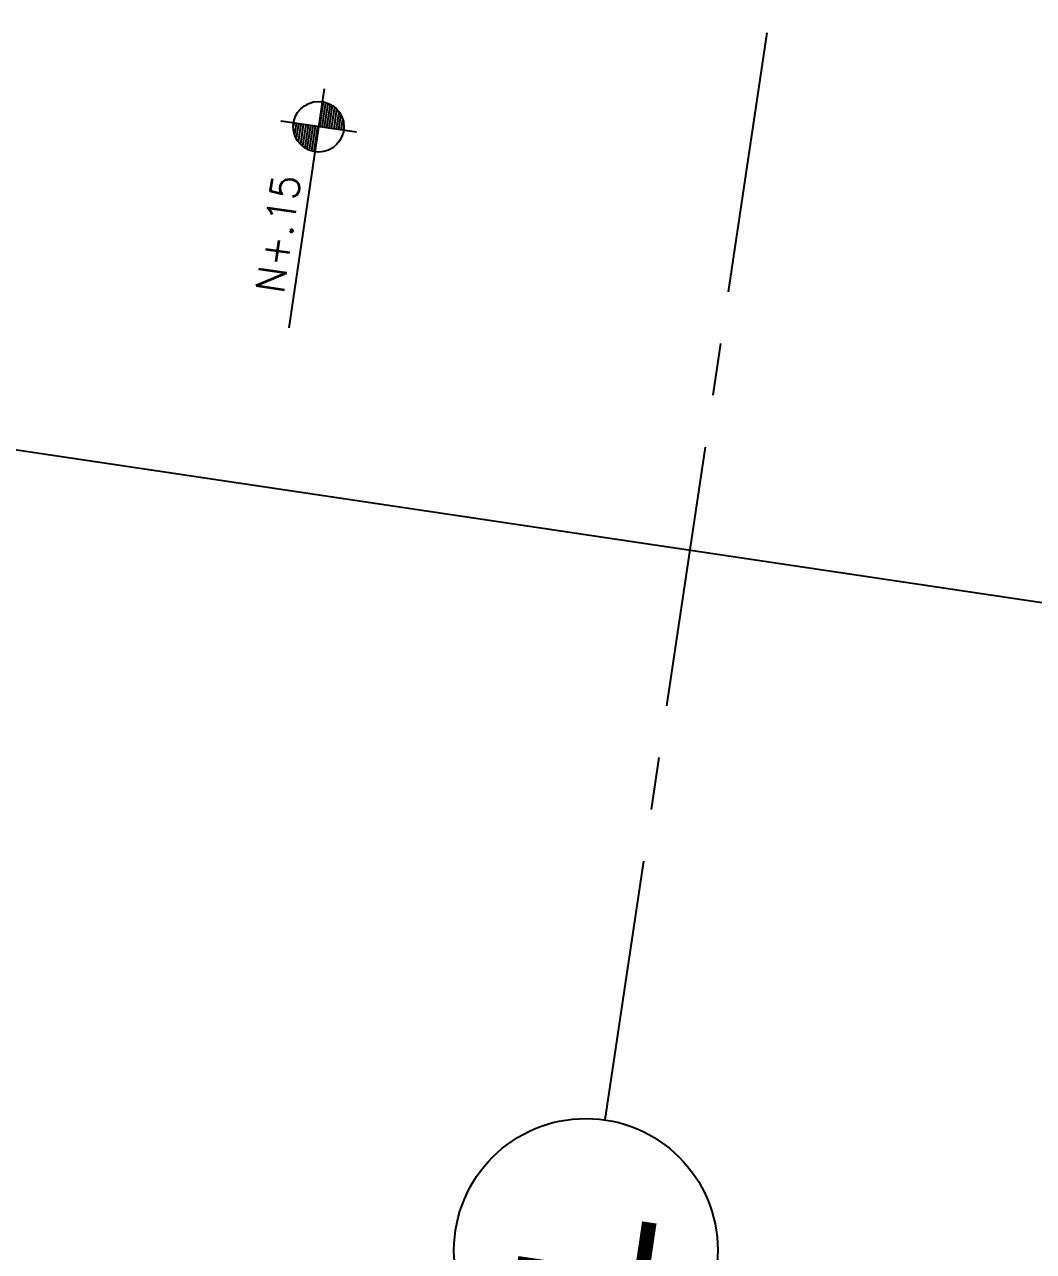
# Model space of a CAD drawing. Header units: millimetres. Extents: x 338 to 506, y 179 to 335.
# Drawn here: x 394.65 to 399.47, y 211.05 to 216.91 of the extents above; entities that cross this region are included whole.
import ezdxf
from ezdxf.enums import TextEntityAlignment as Align

# ---------------------------------------------------------------- set-up
doc = ezdxf.new("R2010")
doc.units = ezdxf.units.MM
doc.linetypes.add('CENTER', pattern=[2, 1.25, -0.25, 0.25, -0.25])
doc.linetypes.add('DASHED2', pattern=[0.375, 0.25, -0.125])
for name, color, linetype in [('EJES_DE_COLUMNA', 255, 'DASHED2'), ('MUROS', 32, 'Continuous'), ('PISO', 253, 'Continuous'), ('TEXTO', 7, 'Continuous'), ('TEXTOS', 7, 'Continuous')]:
    doc.layers.add(name, color=color, linetype=linetype)
doc.styles.add('NOTAS', font='simplex.shx')
doc.styles.add('TECHNIC', font='txt')

# ---------------------------------------------------------------- blocks, each defined once
blk = doc.blocks.new('*X78')
at = {"color": 0}
for p, q in [((3.3644, 4.875), (3.3824, 4.875)), ((3.3644, 4.86), (3.4337, 4.86)), ((3.3644, 4.845), (3.4583, 4.845)), ((3.3644, 4.83), (3.4758, 4.83)), ((3.3644, 4.815), (3.489, 4.815)), ((3.3644, 4.8), (3.4993, 4.8)), ((3.3644, 4.785), (3.5073, 4.785)), ((3.3644, 4.77), (3.5134, 4.77)), ((3.3644, 4.755), (3.5178, 4.755)), ((3.3644, 4.74), (3.5206, 4.74)), ((3.3644, 4.725), (3.522, 4.725))]:
    blk.add_line(p, q, dxfattribs=at)
blk = doc.blocks.new('*X77')
at = {"color": 0}
for p, q in [((3.3644, 4.875), (3.3824, 4.875)), ((3.3644, 4.86), (3.4337, 4.86)), ((3.3644, 4.845), (3.4583, 4.845)), ((3.3644, 4.83), (3.4758, 4.83)), ((3.3644, 4.815), (3.489, 4.815)), ((3.3644, 4.8), (3.4993, 4.8)), ((3.3644, 4.785), (3.5073, 4.785)), ((3.3644, 4.77), (3.5134, 4.77)), ((3.3644, 4.755), (3.5178, 4.755)), ((3.3644, 4.74), (3.5206, 4.74)), ((3.3644, 4.725), (3.522, 4.725))]:
    blk.add_line(p, q, dxfattribs=at)
blk = doc.blocks.new('BAÑOS_PUBLICOS_PISO_1')
at = {"layer": 'TEXTOS'}
blk.add_line((2927.51402, 1974.9462), (2927.51402, 1975.31092), dxfattribs=at)
blk.add_circle((2927.51402, 1975.12856), 0.12099, dxfattribs=at)
at = {"layer": 'TEXTOS', "xscale": -0.767097312254375, "yscale": 0.767097312254375, "zscale": 0.767097312254375}
blk.add_blockref('*X77', (2930.09485, 1971.50917), dxfattribs=at)
at = {"layer": 'TEXTOS', "xscale": -0.767097312254375, "yscale": 0.767097312254375, "zscale": 0.767097312254375, "rotation": 180}
blk.add_blockref('*X78', (2924.93319, 1978.74796), dxfattribs=at)
blk = doc.blocks.new('EJES_ESTRUCTURALES')
at = {"layer": 'EJES_DE_COLUMNA', "color": 9, "linetype": 'CENTER'}
blk.add_line((661.47768, 188.07297), (759.37077, 188.07297), dxfattribs=at)
at = {"layer": 'EJES_DE_COLUMNA', "color": 9, "linetype": 'Continuous'}
blk.add_circle((660.84768, 188.07297), 0.63, dxfattribs=at)
at = {"layer": 'EJES_DE_COLUMNA', "color": 1, "style": 'TECHNIC'}
blk.add_text('L', height=0.63, dxfattribs=at).set_placement((660.84768, 188.07297), align=Align.MIDDLE)
blk = doc.blocks.new('A$C7152A42C')
at = {"layer": 'PISO'}
blk.add_lwpolyline([(33.00663, 90.00772), (33.00663, 100.85105), (33.00663, 100.85105)], dxfattribs=at)
at = {"layer": 'TEXTOS'}
blk.add_line((34.93048, 94.84095), (33.77663, 94.84095), dxfattribs=at)
at = {"color": 18}
blk.add_blockref('BAÑOS_PUBLICOS_PISO_1', (-2892.7659, -1880.28762), dxfattribs=at)
at = {"layer": 'EJES_DE_COLUMNA'}
blk.add_blockref('EJES_ESTRUCTURALES', (-631.22088, -95.28525), dxfattribs=at)
at = {"layer": 'TEXTO', "style": 'NOTAS'}
blk.add_text('N+.15', height=0.135018, dxfattribs=at).set_placement((34.21392, 94.95709), align=Align.MIDDLE_CENTER)

msp = doc.modelspace()

# ---------------------------------------------------------------- block references
at = {"layer": 'MUROS', "color": 32, "rotation": 81.53046525965426}
msp.add_blockref('A$C7152A42C', (484.7482, 168.0844), dxfattribs=at)

doc.saveas('drawing.dxf')
